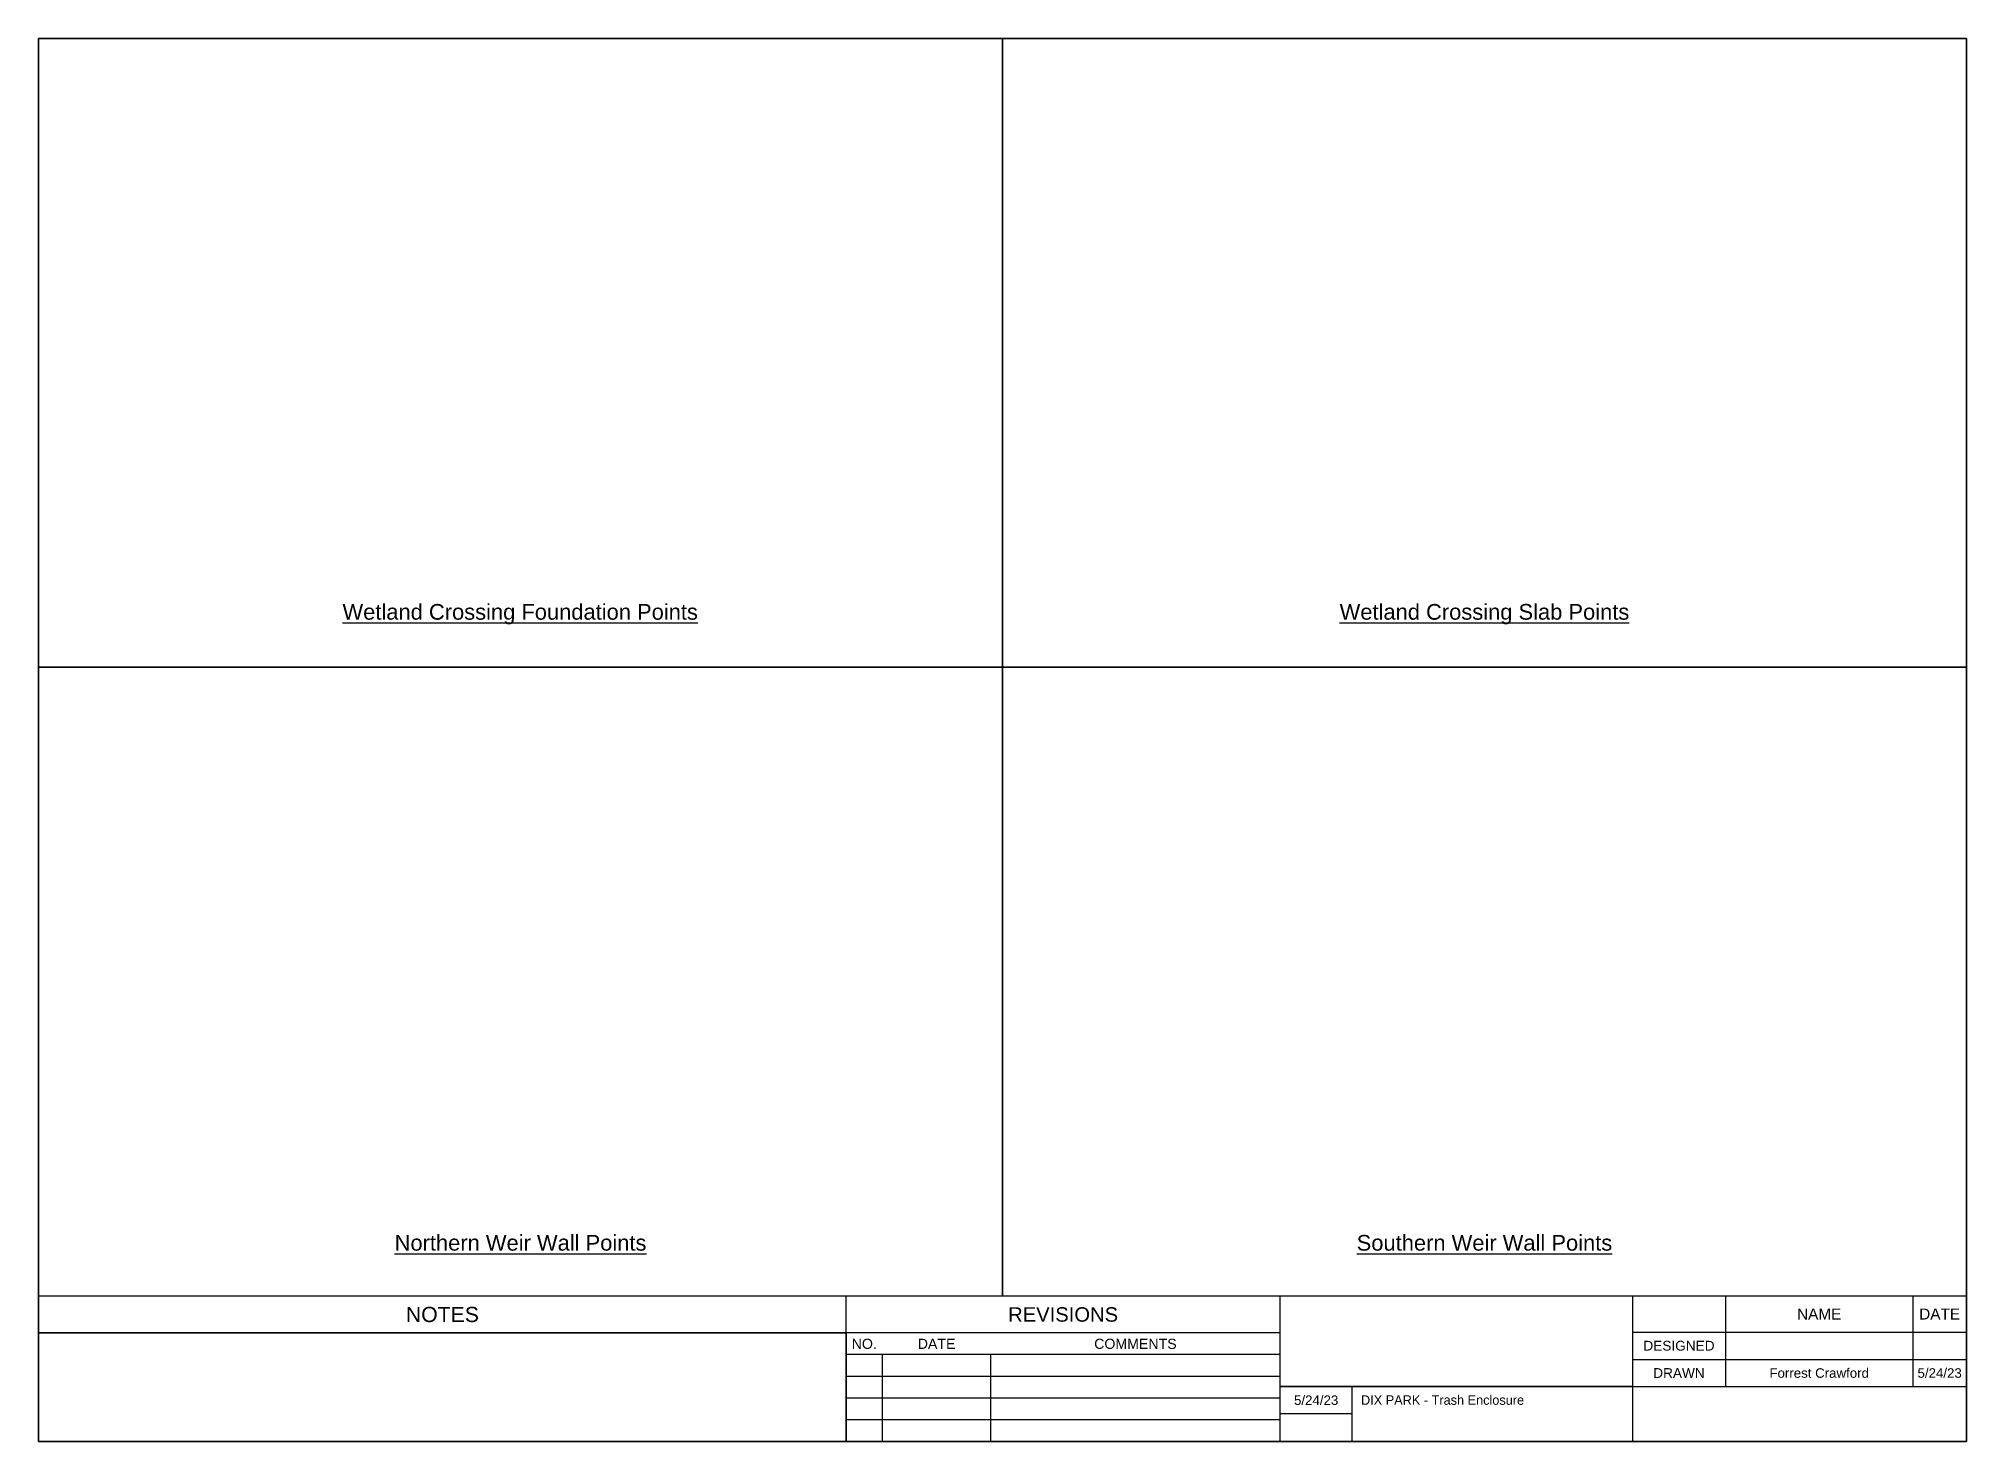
# Paper-space layout 'Wetland + Weir' of a CAD drawing. Header units: feet, sheet in inches. Extents: x -15 to 25.5, y -10.8 to 18.8.
import ezdxf
from ezdxf.enums import TextEntityAlignment as Align

# ---------------------------------------------------------------- set-up
doc = ezdxf.new("R2018")
doc.units = ezdxf.units.FT
doc.header["$LTSCALE"] = 0.7
doc.header["$MEASUREMENT"] = 0
doc.layers.get('0').update_dxf_attribs({"color": 250})
doc.layers.add('Viewport', color=250, linetype='Continuous')
doc.styles.get("Standard").update_dxf_attribs({"font": 'arial.ttf'})
doc.styles.add('Template', font='arial.ttf')
picture_1 = doc.add_image_def('image1.jpg', size_in_pixel=(758, 195))

# ---------------------------------------------------------------- blocks, each defined once
blk = doc.blocks.new('30x42title')
for p, q in [((-40.587, 3.063), (0, 3.063)), ((-40.587, 3.063), (-40.587, 0)), ((-23.584, 0), (-23.584, 3.063)), ((-14.451, 0), (-14.451, 3.063)), ((-7.03, 3.063), (-7.03, 0)), ((-5.074, 3.063), (-5.074, 1.153)), ((-1.127, 3.063), (-1.127, 1.153)), ((0, 3.063), (0, 0)), ((-14.451, 2.283), (-40.587, 2.283)), ((-7.03, 2.301), (0, 2.301)), ((-20.539, 0), (-20.539, 1.827)), ((-7.03, 1.728), (0, 1.728)), ((-14.451, 0.913), (-23.584, 0.913)), ((-14.451, 1.153), (0, 1.153)), ((-12.929, 0.012), (-12.929, 1.154)), ((-12.929, 0.583), (-14.451, 0.583)), ((-0.739, 0), (-14.451, 0))]:
    blk.add_line(p, q)
at = {"lineweight": -3}
for p, q in [((-14.451, 1.827), (-23.584, 1.827)), ((-22.823, 0), (-22.823, 1.827)), ((-14.451, 1.37), (-23.584, 1.37)), ((-14.451, 0.457), (-23.584, 0.457)), ((-14.451, 0), (-23.584, 0))]:
    blk.add_line(p, q, dxfattribs=at)
blk.add_lwpolyline([(0, 0), (-40.587, 0), (-40.587, 29.533), (0, 29.533)], close=True)
for s, height, p in [('NOTES', 0.3197, (-32.085, 2.673)), ('NAME', 0.2314, (-3.1, 2.682)), ('DATE', 0.2314, (-0.564, 2.682)), ('DESIGNED', 0.2055, (-6.052, 2.015)), ('DRAWN', 0.2055, (-6.052, 1.44))]:
    blk.add_text(s, height=height).set_placement(p, align=Align.MIDDLE_CENTER)
for s, height, p in [('REVISIONS', 0.3044, (-19.017, 2.673)), ('NO.', 0.2131, (-23.203, 2.055)), ('DATE', 0.2131, (-21.681, 2.055)), ('COMMENTS', 0.2131, (-17.495, 2.055))]:
    blk.add_text(s, height=height, dxfattribs=at).set_placement(p, align=Align.MIDDLE_CENTER)
at = {"lineweight": -3, "style": 'Template'}
for p in [(-23.203, 1.598), (-23.203, 1.142), (-23.203, 0.685), (-23.203, 0.228)]:
    blk.add_attdef('REVNUM', text='', height=0.2, dxfattribs=at).set_placement(p, align=Align.MIDDLE_CENTER)
at = {"lineweight": -2, "style": 'Template'}
for tag, p in [('DATE1', (-21.681, 1.598)), ('COM1', (-17.495, 1.598)), ('DATE2', (-21.681, 1.142)), ('COM2', (-17.495, 1.142)), ('DATE3', (-21.681, 0.685)), ('COM3', (-17.495, 0.685)), ('DATE4', (-21.681, 0.228)), ('COM4', (-17.495, 0.228))]:
    blk.add_attdef(tag, text='', height=0.2, dxfattribs=at).set_placement(p, align=Align.MIDDLE_CENTER)
at = {"style": 'Template'}
for tag, p in [('DRAWNBY', (-3.1, 1.44)), ('DATE_DRAWN', (-0.564, 1.44)), ('DATE', (-13.69, 0.868)), ('SCALE', (-13.69, 0.291))]:
    blk.add_attdef(tag, text='', height=0.2, dxfattribs=at).set_placement(p, align=Align.MIDDLE_CENTER)
for tag, p in [('TITLE', (-12.746, 0.971)), ('DRAWING', (-6.796, 1.001))]:
    blk.add_attdef(tag, text='', height=0.2, dxfattribs=at).set_placement(p, align=Align.TOP_LEFT)
image = blk.add_image(picture_1, insert=(-14.451, 1.153), size_in_units=(7.42, 1.909))
image.dxf.flags = 15

psp = doc.layouts.new('Wetland + Weir')

# ---------------------------------------------------------------- linework, layer by layer
for p, q in [((5.248, 18.78), (5.248, -7.69)), ((-15.046, 5.545), (5.248, 5.545)), ((5.248, 5.545), (25.541, 5.545)), ((5.248, 5.545), (25.541, 5.545)), ((5.248, -7.69), (25.541, -7.69))]:
    psp.add_line(p, q)
for points in [[(-15.046, 18.78), (-15.046, 5.545), (5.248, 5.545), (5.248, 18.78)], [(5.248, 18.78), (5.248, 5.545), (25.541, 5.545), (25.541, 18.78)], [(-15.046, 5.545), (-15.046, -7.69), (5.248, -7.69), (5.248, 5.545)], [(5.248, 5.545), (5.248, -7.69), (25.541, -7.69), (25.541, 5.545)]]:
    psp.add_lwpolyline(points, close=True)
at = {"layer": 'Viewport'}
for p, q in [((-15.046, -8.469), (1.957, -8.469)), ((1.957, -8.469), (1.957, -10.752))]:
    psp.add_line(p, q, dxfattribs=at)
psp.add_lwpolyline([(25.541, -10.752), (25.541, 18.78), (-15.046, 18.78), (-15.046, -10.752)], close=True, dxfattribs=at)

# ---------------------------------------------------------------- block references
ref = psp.add_blockref('30x42title', (25.541, -10.752), dxfattribs=at)
ref.add_attrib('DATE_DRAWN', '5/24/23', dxfattribs={"layer": '0', "height": 0.2, "style": 'Template'}).set_placement((24.977, -9.312), align=Align.MIDDLE_CENTER)
ref.add_attrib('DRAWNBY', 'Forrest Crawford', dxfattribs={"layer": '0', "height": 0.2, "style": 'Template'}).set_placement((22.441, -9.312), align=Align.MIDDLE_CENTER)
ref.add_attrib('DATE', '5/24/23', dxfattribs={"layer": '0', "height": 0.2, "style": 'Template'}).set_placement((11.851, -9.884), align=Align.MIDDLE_CENTER)
lines = psp.add_mtext('DIX PARK - Trash Enclosure ', dxfattribs={"layer": '0', "insert": (12.795, -9.781), "char_height": 0.2, "attachment_point": 1, "style": 'Template'})
ref.add_attrib('TITLE', '', (12.795, -9.781)).embed_mtext(lines)

# ---------------------------------------------------------------- texts
at = {"char_height": 0.33, "attachment_point": 5}
for s, insert in [('{\\LWetland Crossing Foundation Points}', (-4.906, 6.662)), ('{\\LWetland Crossing Slab Points}', (15.394, 6.662)), ('{\\LNorthern Weir Wall Points}', (-4.899, -6.573)), ('{\\LSouthern Weir Wall Points}', (15.394, -6.573))]:
    psp.add_mtext_dynamic_manual_height_columns(s, width=10.90393, gutter_width=2.917, heights=[0], dxfattribs=dict(at, insert=insert))

# ---------------------------------------------------------------- viewports
at = {"layer": '0', "view_target_point": (2102581.691057, 734217.003291), "view_twist_angle": 320.23302}
vp = psp.add_viewport(center=(-4.899, 12.163), size=(20.293, 13.23502), view_center_point=(165.609598, -64.408052), view_height=52.94007382, dxfattribs=at)
vp.dxf.flags = 0x10000  # cut along an outline
vp.dxf.clipping_boundary_handle = psp.add_lwpolyline([(-15.046, 18.78), (-15.046, 5.545), (5.248, 5.545), (5.248, 18.78)], format="xyb", close=True, dxfattribs={"invisible": 1}).dxf.handle
for center, view_center_point, view_height, status, outline in [((15.394, 12.163), (165.609598, -64.408052), 52.94007382, 3, [(5.248, 18.78), (5.248, 5.545), (25.541, 5.545), (25.541, 18.78)]), ((-4.899, -1.072), (236.075877, -8.365798), 26.47008032, 4, [(-15.046, 5.545), (-15.046, -7.69), (5.248, -7.69), (5.248, 5.545)]), ((15.394, -1.072), (82.20761, -95.511781), 26.47005979, 5, [(5.248, 5.545), (5.248, -7.69), (25.541, -7.69), (25.541, 5.545)])]:
    vp = psp.add_viewport(center=center, size=(20.293, 13.23502), view_center_point=view_center_point, view_height=view_height, status=status, dxfattribs=at)
    vp.dxf.flags = 0x10000  # cut along an outline
    vp.dxf.clipping_boundary_handle = psp.add_lwpolyline(outline, format="xyb", close=True, dxfattribs={"invisible": 1}).dxf.handle

doc.saveas('drawing.dxf')
